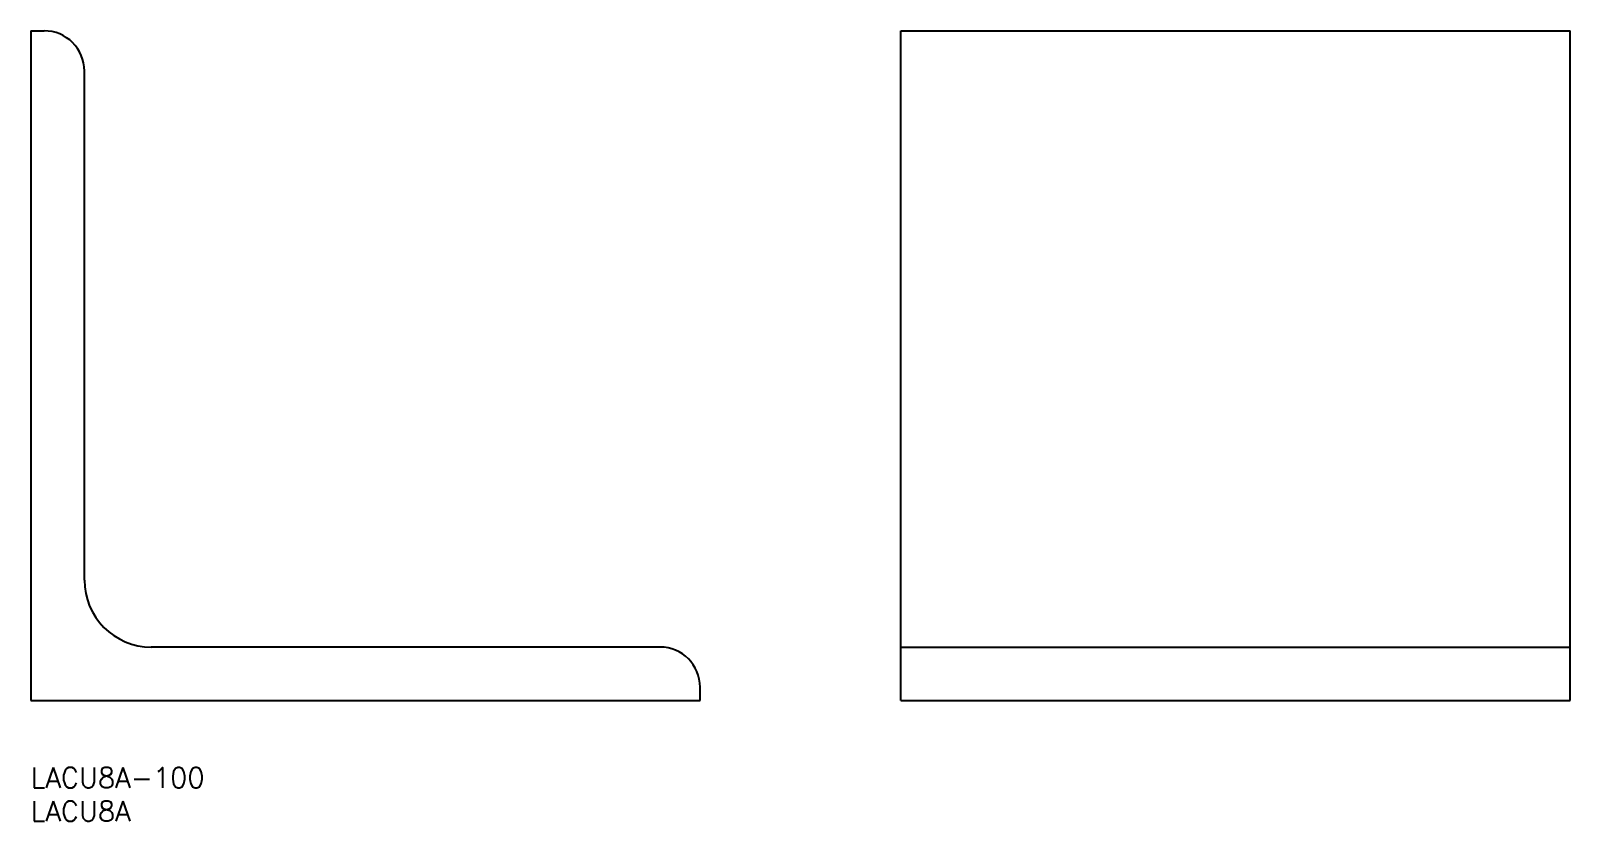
# Model space of a CAD drawing. Extents: x 0 to 230, y -8 to 110.
import ezdxf

# ---------------------------------------------------------------- set-up
doc = ezdxf.new("R2010")
doc.units = 0
doc.header["$LTSCALE"] = 0.5
doc.layers.add('MSM_CONTINUOUS', color=7, linetype='CONTINUOUS')
doc.layers.add('MSM_PART_NUMBER', color=7, linetype='CONTINUOUS')
doc.styles.get("Standard").update_dxf_attribs({"font": 'txt.shx', "height": 3, "bigfont": 'bigfont.shx'})

# ---------------------------------------------------------------- blocks, each defined once
blk = doc.blocks.new('*U4')
at = {"layer": 'MSM_PART_NUMBER'}
blk.add_text('LACU8A-100', height=3, dxfattribs=at).set_placement((0, -3))
blk = doc.blocks.new('*U5')
at = {"layer": 'MSM_PART_NUMBER'}
blk.add_text('LACU8A', height=3, dxfattribs=at).set_placement((0, -8))

msp = doc.modelspace()

# ---------------------------------------------------------------- linework, layer by layer
at = {"layer": 'MSM_CONTINUOUS'}
for p, q in [((0, 110), (0, 10)), ((0, 110), (2, 110)), ((130, 10), (130, 110)), ((130, 110), (230, 110)), ((230, 10), (230, 110)), ((8, 28), (8, 104)), ((94, 18), (18, 18)), ((130, 18), (230, 18)), ((100, 10), (100, 12)), ((0, 10), (100, 10)), ((130, 10), (230, 10))]:
    msp.add_line(p, q, dxfattribs=at)
for centre, radius, start, end in [((2, 104), 6, 0, 90), ((18, 28), 10, 180, 270), ((94, 12), 6, 0, 90)]:
    msp.add_arc(centre, radius, start, end, dxfattribs=at)

# ---------------------------------------------------------------- block references
for name in ['*U4', '*U5']:
    msp.add_blockref(name, (0, 0), dxfattribs=at)

doc.saveas('drawing.dxf')
